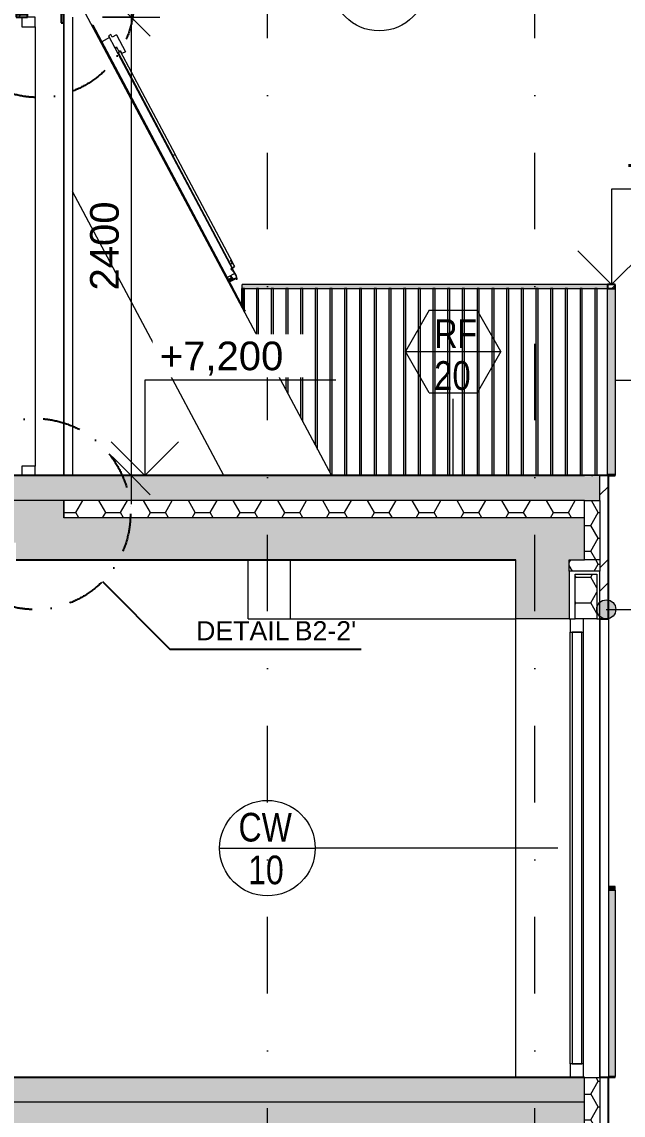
# Model space of a CAD drawing. Header units: millimetres. Extents: x -9657 to 178820, y -8645 to 72638.
# Drawn here: x 4963 to 8110, y 3852 to 9576 of the extents above; entities that cross this region are included whole.
import ezdxf

# ---------------------------------------------------------------- set-up
doc = ezdxf.new("R2010")
doc.units = ezdxf.units.MM
for name, pattern in [('HA_Dash_3mm-S1mm', [300, 200, -100]), ('HA_DashDot_10mm-S3mm', [1000, 400, -300, 0, -300]), ('HA_DashDot_4mm-S1mm', [400, 200, -100, 0, -100]), ('HA_Dot-S4mm', [400, 0, -400])]:
    doc.linetypes.add(name, pattern=pattern)
for name, color, linetype, lineweight in [('A-____-____-DIMS', 9, 'Continuous', 5), ('A-____-____-DIMS-100', 9, 'Continuous', 5), ('A-DETL-____-OTLN', 9, 'Continuous', 25), ('A-DETL-____-THIN', 9, 'Continuous', 9), ('A-DETL-GENF-OTLN', 9, 'Continuous', 9), ('A-FLOR-____-IDEN', 9, 'Continuous', 9), ('A-FLOR-____-MCUT', 9, 'Continuous', 25), ('A-FLOR-____-OTLN', 9, 'Continuous', 9), ('A-FLOR-____-OVHD', 9, 'HA_DashDot_4mm-S1mm', 25), ('A-FLOR-____-PATT', 9, 'Continuous', 25), ('A-FLOR-HRAL-IDEN', 9, 'Continuous', 9), ('A-FLOR-HRAL-MCUT', 9, 'Continuous', 25), ('A-FLOR-HRAL-OTLN', 9, 'Continuous', 9), ('A-FLOR-LEVL-OTLN', 9, 'Continuous', 9), ('A-GENM-____-IDEN', 9, 'Continuous', 9), ('A-GENM-____-MCUT', 9, 'Continuous', 25), ('A-GENM-____-OTLN', 9, 'Continuous', 9), ('A-GLAZ-____-OTLN', 9, 'Continuous', 5), ('A-GLAZ-CURT-MCUT', 9, 'Continuous', 5), ('A-GLAZ-CURT-OTLN', 9, 'Continuous', 5), ('A-GLAZ-CWMG-MCUT', 9, 'Continuous', 5), ('A-GLAZ-CWMG-OTLN', 9, 'Continuous', 5), ('A-ROOF-____-OTLN', 9, 'Continuous', 9), ('A-WALL-____-IDEN', 9, 'Continuous', 9), ('A-WALL-____-MCUT', 9, 'Continuous', 25), ('A-WALL-____-OTLN', 9, 'Continuous', 9), ('A-WALL-____-PATT', 9, 'Continuous', 25), ('G-____-____-DIMS', 9, 'Continuous', 5), ('G-____-____-TEXT', 9, 'Continuous', 5), ('S-GRID-____-OTLN', 9, 'Continuous', 5)]:
    doc.layers.add(name, color=color, linetype=linetype, lineweight=lineweight)
doc.styles.add('Arial Narrow', font='ARIALN.TTF', dxfattribs={"height": 150})
doc.styles.add('Arial_1', font='arial.ttf', dxfattribs={"height": 150})
doc.styles.add('Arial_2', font='arial.ttf', dxfattribs={"height": 100})
doc.styles.add('Arial_3', font='arial.ttf', dxfattribs={"width": 0.8, "height": 150})
doc.dimstyles.new('Inner_Dimensions_1', dxfattribs={"dimscale": 304.8, "dimtxt": 153.03891, "dimasz": 0.656168, "dimexe": 0.492126, "dimexo": 0.0625, "dimgap": 0.065617, "dimtad": 1, "dimdec": 0, "dimzin": 0, "dimdsep": 46, "dimtxsty": 'Arial_1', "dimblk1": 'OBLIQUE', "dimblk2": 'OBLIQUE', "dimsah": 1, "dimcen": 0.09, "dimdle": 0.492126, "dimazin": 0, "dimtfac": 1, "dimtdec": 4, "dimtix": 1, "dimtmove": 0, "dimatfit": 3, "dimfxl": 0.492126, "dimfxlon": 1, "dimtvp": 1, "dimtolj": 1, "dimtzin": 0, "dimlwd": 9, "dimlwe": 9, "dimarcsym": 2})
pattern_1 = [(45, (-4910.68, 1865.4), (-70.7107, 70.7107), [])]
pattern_2 = [(45, (-4910.68, 1865.4), (-176.7767, 176.7767), []), (45, (-4839.97, 1865.4), (-176.7767, 176.7767), []), (45, (-4698.55, 1865.4), (-106.066, 247.4874), [100, -50, 3.353, -46.647])]

# ---------------------------------------------------------------- blocks, each defined once
blk = doc.blocks.new('System Panel - Glazed_50mm_Offset50-1462386-ŘEZ 3-3 OBJEKT C')
at = {"layer": 'A-GLAZ-CURT-MCUT', "color": 250}
for p, q in [((7843.2, 6380), (7843.2, 4120)), ((7893.2, 6380), (7843.2, 6380)), ((7893.2, 4120), (7893.2, 6380)), ((7843.2, 4120), (7893.2, 4120))]:
    blk.add_line(p, q, dxfattribs=at)
blk = doc.blocks.new('Rectangular Mullion - 70x70_Symetric_Offset0-1462384-ŘEZ 3-3 OBJEKT C')
at = {"layer": 'A-GLAZ-CWMG-MCUT', "color": 250}
for p, q in [((7833.2, 4120), (7833.2, 4050)), ((7903.2, 4120), (7833.2, 4120)), ((7903.2, 4050), (7903.2, 4120)), ((7833.2, 4050), (7903.2, 4050))]:
    blk.add_line(p, q, dxfattribs=at)
blk = doc.blocks.new('Rectangular Mullion - 70x70_Symetric_Offset0-1395026-ŘEZ 3-3 OBJEKT C')
at = {"layer": 'A-GLAZ-CWMG-OTLN', "color": 250}
for p, q in [((7833.2, 4120), (7833.2, 6380)), ((7903.2, 4120), (7903.2, 6380))]:
    blk.add_line(p, q, dxfattribs=at)
blk = doc.blocks.new('Rectangular Mullion - 70x70_Symetric_Offset0-1462385-ŘEZ 3-3 OBJEKT C')
at = {"layer": 'A-GLAZ-CWMG-MCUT', "color": 250}
for p, q in [((7833.2, 6450), (7833.2, 6380)), ((7903.2, 6380), (7903.2, 6450)), ((7833.2, 6380), (7903.2, 6380))]:
    blk.add_line(p, q, dxfattribs=at)
blk = doc.blocks.new('Railing - 40 x12 mm-1462728-ŘEZ 3-3 OBJEKT C')
at = {"layer": 'A-FLOR-HRAL-OTLN'}
blk.add_hatch(color=256, dxfattribs=at).paths.add_polyline_path([(8068.2, 4055), (8068.2, 5030), (8033.2, 5030), (8033.2, 4055), (8060.9, 4055)])
at = {"layer": 'A-FLOR-HRAL-OTLN', "color": 50}
for p, q in [((8068.2, 5030), (8033.2, 5030)), ((8068.2, 5030), (8068.2, 4055)), ((8068.2, 4055), (8033.2, 4055))]:
    blk.add_line(p, q, dxfattribs=at)
blk = doc.blocks.new('Railing - Railing-1462485-ŘEZ 3-3 OBJEKT C')
at = {"layer": 'A-FLOR-HRAL-OTLN'}
blk.add_hatch(color=256, dxfattribs=at).paths.add_polyline_path([(8068.2, 4050), (8068.2, 4055), (8033.2, 4055), (8033.2, 4050), (8060.9, 4050)])
at = {"layer": 'A-FLOR-HRAL-OTLN', "color": 50}
for p, q in [((8068.2, 4055), (8033.2, 4055)), ((8033.2, 4050), (8068.2, 4050)), ((8068.2, 4050), (8068.2, 4055))]:
    blk.add_line(p, q, dxfattribs=at)
blk.add_blockref('Railing - 40 x12 mm-1462728-ŘEZ 3-3 OBJEKT C', (0, 0))
blk = doc.blocks.new('Top Rail Type - Top Rail_Internal_-1462503-ŘEZ 3-3 OBJEKT C')
at = {"layer": 'A-FLOR-HRAL-OTLN'}
blk.add_hatch(color=256, dxfattribs=at).paths.add_polyline_path([(8060.9, 5030), (8068.2, 5030), (8068.2, 5050), (8033.2, 5050), (8033.2, 5030)])
at = {"layer": 'A-FLOR-HRAL-OTLN', "color": 50}
for p, q in [((8068.2, 5050), (8033.2, 5050)), ((8068.2, 5030), (8068.2, 5050)), ((8033.2, 5030), (8068.2, 5030))]:
    blk.add_line(p, q, dxfattribs=at)
blk = doc.blocks.new('Railing - 40 x12 mm-V4-ŘEZ 3-3 OBJEKT C')
at = {"layer": 'A-FLOR-HRAL-OTLN'}
blk.add_hatch(color=256, dxfattribs=at).paths.add_polyline_path([(6127.6, 8056.4), (6127.6, 8180), (6115.6, 8180), (6115.6, 8079), (6117.6, 8075.2)])
at = {"layer": 'A-FLOR-HRAL-OTLN', "color": 50}
for p, q in [((6127.6, 8180), (6115.6, 8180)), ((6115.6, 8180), (6115.6, 8079)), ((6127.6, 8056.4), (6127.6, 8180))]:
    blk.add_line(p, q, dxfattribs=at)
blk = doc.blocks.new('Railing - 40 x12 mm-V5-ŘEZ 3-3 OBJEKT C')
at = {"layer": 'A-FLOR-HRAL-OTLN'}
blk.add_hatch(color=256, dxfattribs=at).paths.add_polyline_path([(8068.2, 7205), (8068.2, 8180), (8028.2, 8180), (8028.2, 7205), (8060.9, 7205)])
at = {"layer": 'A-FLOR-HRAL-OTLN', "color": 50}
for p, q in [((8028.2, 7205), (8028.2, 8180)), ((8068.2, 8180), (8068.2, 7205))]:
    blk.add_line(p, q, dxfattribs=at)
blk = doc.blocks.new('Railing - 40 x12 mm-V6-ŘEZ 3-3 OBJEKT C')
at = {"layer": 'A-FLOR-HRAL-OTLN'}
blk.add_hatch(color=256, dxfattribs=at).paths.add_polyline_path([(7961.4, 7205), (7973.4, 7205), (7973.4, 8180), (7961.4, 8180), (7961.4, 7293.8)])
at = {"layer": 'A-FLOR-HRAL-OTLN', "color": 50}
for p, q in [((7973.4, 8180), (7961.4, 8180)), ((7961.4, 8180), (7961.4, 7205)), ((7973.4, 7205), (7973.4, 8180)), ((7961.4, 7205), (7973.4, 7205))]:
    blk.add_line(p, q, dxfattribs=at)
blk = doc.blocks.new('Railing - 40 x12 mm-V7-ŘEZ 3-3 OBJEKT C')
at = {"layer": 'A-FLOR-HRAL-OTLN'}
blk.add_hatch(color=256, dxfattribs=at).paths.add_polyline_path([(6587.4, 7205), (6587.4, 8180), (6575.4, 8180), (6575.4, 7214.2), (6580.3, 7205)])
at = {"layer": 'A-FLOR-HRAL-OTLN', "color": 50}
for p, q in [((6587.4, 8180), (6575.4, 8180)), ((6575.4, 8180), (6575.4, 7214.2)), ((6587.4, 7205), (6587.4, 8180)), ((6580.3, 7205), (6587.4, 7205))]:
    blk.add_line(p, q, dxfattribs=at)
blk = doc.blocks.new('Railing - 40 x12 mm-V8-ŘEZ 3-3 OBJEKT C')
at = {"layer": 'A-FLOR-HRAL-OTLN'}
blk.add_hatch(color=256, dxfattribs=at).paths.add_polyline_path([(6510.4, 7336.5), (6510.4, 8180), (6498.4, 8180), (6498.4, 7359)])
at = {"layer": 'A-FLOR-HRAL-OTLN', "color": 50}
for p, q in [((6510.4, 8180), (6498.4, 8180)), ((6498.4, 8180), (6498.4, 7359)), ((6510.4, 7336.5), (6510.4, 8180))]:
    blk.add_line(p, q, dxfattribs=at)
blk = doc.blocks.new('Railing - 40 x12 mm-V9-ŘEZ 3-3 OBJEKT C')
at = {"layer": 'A-FLOR-HRAL-OTLN'}
blk.add_hatch(color=256, dxfattribs=at).paths.add_polyline_path([(6433.4, 7481.3), (6433.4, 8180), (6421.4, 8180), (6421.6, 7503.5)])
at = {"layer": 'A-FLOR-HRAL-OTLN', "color": 50}
for p, q in [((6433.4, 8180), (6421.4, 8180)), ((6421.4, 8180), (6421.4, 7503.9)), ((6433.4, 7481.3), (6433.4, 8180))]:
    blk.add_line(p, q, dxfattribs=at)
blk = doc.blocks.new('Railing - 40 x12 mm-V10-ŘEZ 3-3 OBJEKT C')
at = {"layer": 'A-FLOR-HRAL-OTLN'}
blk.add_hatch(color=256, dxfattribs=at).paths.add_polyline_path([(6356.4, 7626.1), (6356.4, 8180), (6344.4, 8180), (6344.4, 7648.7)])
at = {"layer": 'A-FLOR-HRAL-OTLN', "color": 50}
for p, q in [((6356.4, 8180), (6344.4, 8180)), ((6344.4, 8180), (6344.4, 7648.7)), ((6356.4, 7626.1), (6356.4, 8180))]:
    blk.add_line(p, q, dxfattribs=at)
blk = doc.blocks.new('Railing - 40 x12 mm-V11-ŘEZ 3-3 OBJEKT C')
at = {"layer": 'A-FLOR-HRAL-OTLN'}
blk.add_hatch(color=256, dxfattribs=at).paths.add_polyline_path([(6279.4, 7770.9), (6279.4, 8180), (6267.4, 8180), (6267.4, 7793.5)])
at = {"layer": 'A-FLOR-HRAL-OTLN', "color": 50}
for p, q in [((6279.4, 8180), (6267.4, 8180)), ((6267.4, 8180), (6267.4, 7793.5)), ((6279.4, 7770.9), (6279.4, 8180))]:
    blk.add_line(p, q, dxfattribs=at)
blk = doc.blocks.new('Railing - 40 x12 mm-V12-ŘEZ 3-3 OBJEKT C')
at = {"layer": 'A-FLOR-HRAL-OTLN'}
blk.add_hatch(color=256, dxfattribs=at).paths.add_polyline_path([(6202.4, 7915.7), (6202.4, 8180), (6190.4, 8180), (6190.4, 7938.3)])
at = {"layer": 'A-FLOR-HRAL-OTLN', "color": 50}
for p, q in [((6202.4, 8180), (6190.4, 8180)), ((6190.4, 8180), (6190.4, 7938.3)), ((6202.4, 7915.7), (6202.4, 8180))]:
    blk.add_line(p, q, dxfattribs=at)
blk = doc.blocks.new('Railing - 40 x12 mm-V13-ŘEZ 3-3 OBJEKT C')
at = {"layer": 'A-FLOR-HRAL-OTLN'}
blk.add_hatch(color=256, dxfattribs=at).paths.add_polyline_path([(6125.4, 8060.6), (6125.4, 8180), (6113.4, 8180), (6113.4, 8083.1), (6117.6, 8075.2)])
at = {"layer": 'A-FLOR-HRAL-OTLN', "color": 50}
for p, q in [((6125.4, 8180), (6113.4, 8180)), ((6113.4, 8180), (6113.4, 8083.1)), ((6125.4, 8060.6), (6125.4, 8180))]:
    blk.add_line(p, q, dxfattribs=at)
blk = doc.blocks.new('Railing - Railing-1462773-ŘEZ 3-3 OBJEKT C')
at = {"layer": 'A-FLOR-HRAL-OTLN'}
for points in [[(8028.2, 8180), (8028.2, 8200), (6115.6, 8200), (6115.6, 8180), (7973.8, 8180)], [(7988.2, 7200), (8028.2, 7200), (8028.2, 7205), (6580.3, 7205), (6583, 7200), (7973.8, 7200)]]:
    blk.add_hatch(color=256, dxfattribs=at).paths.add_polyline_path(points)
at = {"layer": 'A-FLOR-HRAL-OTLN', "lineweight": 5}
h = blk.add_hatch(dxfattribs=at)
h.set_pattern_fill('FP_7', color=256, style=0, pattern_type=2)
h.set_pattern_definition(pattern_1)
h.paths.add_polyline_path([(8068.2, 8180), (8068.2, 8200), (8028.2, 8200), (8028.2, 8180), (8060.9, 8180)])
h = blk.add_hatch(dxfattribs=at)
h.set_pattern_fill('FP_7', color=256, style=0, pattern_type=2)
h.set_pattern_definition(pattern_1)
h.paths.add_polyline_path([(8028.2, 7200), (8068.2, 7200), (8068.2, 7205), (8028.2, 7205)])
at = {"layer": 'A-FLOR-HRAL-MCUT', "color": 10}
for p, q in [((8028.2, 8200), (8028.2, 8180)), ((8068.2, 8200), (8028.2, 8200)), ((8068.2, 8180), (8068.2, 8200)), ((8028.2, 8180), (8068.2, 8180)), ((8068.2, 7205), (8028.2, 7205)), ((8028.2, 7205), (8028.2, 7200)), ((8028.2, 7200), (8068.2, 7200)), ((8068.2, 7200), (8068.2, 7205))]:
    blk.add_line(p, q, dxfattribs=at)
at = {"layer": 'A-FLOR-HRAL-OTLN', "color": 50}
for p, q in [((8028.2, 8200), (6115.6, 8200)), ((6115.6, 8180), (6115.6, 8200)), ((6115.6, 8180), (8028.2, 8180)), ((6580.3, 7205), (8028.2, 7205))]:
    blk.add_line(p, q, dxfattribs=at)
for name, p in [('Railing - 40 x12 mm-V13-ŘEZ 3-3 OBJEKT C', (0, 0)), ('Railing - 40 x12 mm-V4-ŘEZ 3-3 OBJEKT C', (0, 0)), ('Railing - 40 x12 mm-V12-ŘEZ 3-3 OBJEKT C', (0, 0)), ('Railing - 40 x12 mm-V11-ŘEZ 3-3 OBJEKT C', (0, 0)), ('Railing - 40 x12 mm-V10-ŘEZ 3-3 OBJEKT C', (0, 0)), ('Railing - 40 x12 mm-V9-ŘEZ 3-3 OBJEKT C', (0, 0)), ('Railing - 40 x12 mm-V8-ŘEZ 3-3 OBJEKT C', (0, 0)), ('Railing - 40 x12 mm-V7-ŘEZ 3-3 OBJEKT C', (0, 0)), ('Railing - 40 x12 mm-V6-ŘEZ 3-3 OBJEKT C', (-1309, 0)), ('Railing - 40 x12 mm-V6-ŘEZ 3-3 OBJEKT C', (-1232, 0)), ('Railing - 40 x12 mm-V6-ŘEZ 3-3 OBJEKT C', (-1155, 0)), ('Railing - 40 x12 mm-V6-ŘEZ 3-3 OBJEKT C', (-1078, 0)), ('Railing - 40 x12 mm-V6-ŘEZ 3-3 OBJEKT C', (-1001, 0)), ('Railing - 40 x12 mm-V6-ŘEZ 3-3 OBJEKT C', (-924, 0)), ('Railing - 40 x12 mm-V6-ŘEZ 3-3 OBJEKT C', (-847, 0)), ('Railing - 40 x12 mm-V6-ŘEZ 3-3 OBJEKT C', (-770, 0)), ('Railing - 40 x12 mm-V6-ŘEZ 3-3 OBJEKT C', (-693, 0)), ('Railing - 40 x12 mm-V6-ŘEZ 3-3 OBJEKT C', (-616, 0)), ('Railing - 40 x12 mm-V6-ŘEZ 3-3 OBJEKT C', (-539, 0)), ('Railing - 40 x12 mm-V6-ŘEZ 3-3 OBJEKT C', (-462, 0)), ('Railing - 40 x12 mm-V6-ŘEZ 3-3 OBJEKT C', (-385, 0)), ('Railing - 40 x12 mm-V6-ŘEZ 3-3 OBJEKT C', (-308, 0)), ('Railing - 40 x12 mm-V6-ŘEZ 3-3 OBJEKT C', (-231, 0)), ('Railing - 40 x12 mm-V6-ŘEZ 3-3 OBJEKT C', (-154, 0)), ('Railing - 40 x12 mm-V6-ŘEZ 3-3 OBJEKT C', (-77, 0)), ('Railing - 40 x12 mm-V6-ŘEZ 3-3 OBJEKT C', (0, 0)), ('Railing - 40 x12 mm-V5-ŘEZ 3-3 OBJEKT C', (0, 0))]:
    blk.add_blockref(name, p)
blk = doc.blocks.new('Top Rail Type - Top Rail_Internal_-1462797-ŘEZ 3-3 OBJEKT C')
at = {"layer": 'A-FLOR-HRAL-OTLN'}
blk.add_hatch(color=256, dxfattribs=at).paths.add_polyline_path([(8028.2, 8180), (8028.2, 8200), (6115.6, 8200), (6115.6, 8180), (7973.8, 8180)])
at = {"layer": 'A-FLOR-HRAL-OTLN', "color": 50}
for p, q in [((8028.2, 8200), (6115.6, 8200)), ((6115.6, 8180), (6115.6, 8200)), ((8028.2, 8200), (8028.2, 8180)), ((8068.2, 8200), (8028.2, 8200)), ((8068.2, 8180), (8068.2, 8200)), ((6115.6, 8180), (8028.2, 8180)), ((8028.2, 8180), (8068.2, 8180))]:
    blk.add_line(p, q, dxfattribs=at)
blk = doc.blocks.new('Obdélníková příčel - 50x70mm EXT-1693825-ŘEZ 3-3 OBJEKT C')
at = {"layer": 'A-GLAZ-CWMG-MCUT', "color": 250}
for p, q in [((5033.2, 9600), (4963.2, 9600)), ((4963.2, 9600), (4963.2, 9550)), ((5033.2, 9550), (5033.2, 9600)), ((4963.2, 9550), (5033.2, 9550))]:
    blk.add_line(p, q, dxfattribs=at)
blk = doc.blocks.new('Obdélníková příčel - 50x70mm EXT-1501128-ŘEZ 3-3 OBJEKT C')
at = {"layer": 'A-GLAZ-CWMG-OTLN', "color": 250}
blk.add_line((5033.2, 9550), (5033.2, 7250), dxfattribs=at)
blk = doc.blocks.new('Obdélníková příčel - 50x70mm EXT-1693828-ŘEZ 3-3 OBJEKT C')
at = {"layer": 'A-GLAZ-CWMG-MCUT', "color": 250}
for p, q in [((5033.2, 7250), (4963.2, 7250)), ((4963.2, 7250), (4963.2, 7200)), ((5033.2, 7200), (5033.2, 7250)), ((4963.2, 7200), (5033.2, 7200))]:
    blk.add_line(p, q, dxfattribs=at)
blk = doc.blocks.new('Roof-Windows_VELUX_GLL_1061 - PK08-1786320-ŘEZ 3-3 OBJEKT C')
at = {"layer": 'A-GLAZ-____-OTLN', "color": 250}
for p, q in [((5329.5, 9557.4), (5333.9, 9559.7)), ((5333.9, 9559.7), (6037.2, 8237.1)), ((5429.2, 9508.8), (5417.2, 9502.4)), ((5417.2, 9502.4), (5450.5, 9439.8)), ((5435.8, 9496.4), (5429.2, 9508.8)), ((5458.2, 9508.3), (5435.8, 9496.4)), ((5458.2, 9508.3), (5505.5, 9419.4)), ((5422, 9493.3), (5380.9, 9471.5)), ((5450.5, 9439.8), (5458.5, 9444.1)), ((5458.5, 9444.1), (5470.9, 9420.9)), ((5451.2, 9435.5), (5452.1, 9435.9)), ((5451.2, 9435.5), (6077.1, 8258.3)), ((5452.1, 9435.9), (5460.5, 9440.4)), ((5463.9, 9413.8), (5466.5, 9415.1)), ((5463.9, 9413.8), (5750.7, 8874.3)), ((5466.5, 9415.1), (5478.4, 9421.5)), ((5466.5, 9415.1), (5753.3, 8875.7)), ((5470.9, 9420.9), (5478.5, 9425)), ((5478.4, 9421.5), (5765.2, 8882)), ((5478.5, 9425), (5486.8, 9409.4)), ((5505.5, 9419.4), (5486.8, 9409.4)), ((5750.7, 8874.3), (5753.3, 8875.7)), ((5753.3, 8875.7), (5750.7, 8874.3)), ((6052.8, 8306.2), (5750.7, 8874.3)), ((5753.3, 8875.7), (5765.2, 8882)), ((5765.2, 8882), (5753.3, 8875.7)), ((6055.4, 8307.6), (5753.3, 8875.7)), ((6067.3, 8313.9), (5765.2, 8882)), ((6052, 8305.5), (6062.4, 8311)), ((6055.4, 8305.8), (6052.6, 8304.3)), ((6055.4, 8307.6), (6052.8, 8306.2)), ((6063.2, 8317), (6053.5, 8327.6)), ((6053.5, 8327.6), (6055.4, 8324.1)), ((6055.4, 8324.1), (6062.5, 8316.4)), ((6067.3, 8313.9), (6055.4, 8307.6)), ((6063.7, 8290.1), (6055.4, 8305.8)), ((6067.3, 8309.6), (6075.2, 8294.7)), ((6076.5, 8294.5), (6068.2, 8310.1)), ((6077.1, 8258.3), (6037.2, 8237.1)), ((6064.6, 8234), (6054.6, 8246.3)), ((6054.8, 8246.4), (6070.4, 8227.3)), ((6075.2, 8294.7), (6057.4, 8280.8)), ((6060.4, 8281.9), (6076.5, 8294.5)), ((6061.2, 8288.2), (6063.7, 8290.1)), ((6032.8, 8234.7), (6037.2, 8237.1)), ((6037.2, 8237.1), (6032.8, 8234.7)), ((6037.2, 8237.1), (6113.4, 8093.8)), ((6042.4, 8227.4), (6059.8, 8236.7)), ((6062.5, 8230.2), (6045.6, 8221.2)), ((6046.6, 8219.4), (6063.5, 8228.4)), ((6088.1, 8236.6), (6048.6, 8215.6)), ((6049.5, 8213.9), (6084, 8232.2)), ((6059.8, 8236.7), (6063, 8232.7)), ((6084, 8232.2), (6085.6, 8229.2)), ((6127.6, 8067.1), (6131.1, 8060.5)), ((6127.6, 8058.6), (6131.1, 8060.5))]:
    blk.add_line(p, q, dxfattribs=at)
for centre, radius, start, end in [((6036.2, 8292.4), 35.5, 29.0069, 42.4346), ((6036.2, 8292.4), 36.5, 28.993, 42.4346), ((5994.3, 8204.2), 99.3, 41.1661, 50.5076), ((5993.1, 8207), 100.7, 13.9344, 48.0659), ((5994.5, 8204.4), 99, 30.0837, 41.1475), ((5994.5, 8204.4), 99, 18.9885, 30.0837), ((6061.7, 8231.7), 1.7, 298, 39.1038), ((6061.7, 8231.7), 3.7, 298, 39.1038), ((6088.1, 8230.6), 2.83, 208, 13.9344)]:
    blk.add_arc(centre, radius, start, end, dxfattribs=at)
blk = doc.blocks.new('TB_Porotherm KPVarioUNI_3000mm - TB_Porotherm KPVarioUNI_3000mm-1913634-ŘEZ 3-3 OBJEKT C')
at = {"layer": 'A-GENM-____-MCUT', "lineweight": 5}
h = blk.add_hatch(dxfattribs=at)
h.set_pattern_fill('FP_8', color=256, style=0, pattern_type=2)
h.set_pattern_definition(pattern_2)
h.paths.add_polyline_path([(4868.2, 9600), (4868.2, 9838), (4743.2, 9838), (4743.2, 9600), (4750.5, 9600)])
h = blk.add_hatch(dxfattribs=at)
h.set_pattern_fill('FP_8', color=256, style=0, pattern_type=2)
h.set_pattern_definition(pattern_2)
h.paths.add_polyline_path([(4993.2, 9600), (4993.2, 9615), (4933.2, 9615), (4933.2, 9600)])
at = {"layer": 'A-GENM-____-OTLN', "linetype": 'HA_Dash_3mm-S1mm'}
blk.add_hatch(color=256, dxfattribs=at).paths.add_polyline_path([(4993.2, 9615), (4993.2, 9825), (4933.2, 9825), (4933.2, 9615)])
at = {"layer": 'A-GENM-____-OTLN', "lineweight": 5}
h = blk.add_hatch(dxfattribs=at)
h.set_pattern_fill('FP_8', color=256, style=0, pattern_type=2)
h.set_pattern_definition(pattern_2)
h.paths.add_polyline_path([(5168.2, 9570), (5183.2, 9570), (5183.2, 9840), (4953.2, 9840), (4953.2, 9825), (5168.2, 9825), (5168.2, 9637.9)])
at = {"layer": 'A-GENM-____-MCUT', "color": 10}
for p, q in [((4868.2, 9838), (4743.2, 9838)), ((4743.2, 9838), (4743.2, 9600)), ((4868.2, 9600), (4868.2, 9838)), ((4993.2, 9825), (4933.2, 9825)), ((4933.2, 9825), (4933.2, 9615)), ((5183.2, 9840), (4953.2, 9840)), ((4953.2, 9840), (4953.2, 9825)), ((4953.2, 9825), (5168.2, 9825)), ((4993.2, 9615), (4993.2, 9825)), ((5168.2, 9825), (5168.2, 9570)), ((5183.2, 9570), (5183.2, 9840)), ((4743.2, 9600), (4868.2, 9600)), ((4933.2, 9615), (4993.2, 9615)), ((4993.2, 9615), (4933.2, 9615)), ((4933.2, 9615), (4933.2, 9600)), ((4933.2, 9600), (4993.2, 9600)), ((4993.2, 9600), (4993.2, 9615)), ((5168.2, 9570), (5183.2, 9570))]:
    blk.add_line(p, q, dxfattribs=at)
blk = doc.blocks.new('185-01_OBJEKT C_Central_rvt-1-ŘEZ 3-3 OBJEKT C')
at = {"layer": 'A-FLOR-____-PATT', "lineweight": 5}
h = blk.add_hatch(color=7, dxfattribs=at)
h.paths.add_polyline_path([(438.2, 7070), (1623.2, 7070), (1623.2, 7200), (438.2, 7200), (438.2, 7137.5)])
h.paths.add_polyline_path([(-5006.4, 7070), (-726.8, 7070), (-726.8, 7200), (-5661.8, 7200), (-5661.8, 7070)])
h.paths.add_polyline_path([(4053.6, 7070), (5183.2, 7070), (5183.2, 7200), (1738.2, 7200), (1738.2, 7070), (2659.7, 7070)])
h.paths.add_polyline_path([(-476.8, 7070), (223.2, 7070), (223.2, 7200), (-476.8, 7200), (-476.8, 7137.5)])
blk.add_hatch(color=7, dxfattribs=at).paths.add_polyline_path([(5183.2, 7070), (7908.2, 7070), (7908.2, 7200), (5183.2, 7200)])
at = {"layer": 'A-FLOR-____-PATT', "lineweight": 9}
for points in [[(-5661.8, 6850), (5183.2, 6850), (5183.2, 7070), (-5661.8, 7070)], [(4933.2, 6760), (7908.2, 6760), (7908.2, 6980), (5183.2, 6980), (5183.2, 6850), (4933.2, 6850)], [(220.5, 3700), (7908.2, 3700), (7908.2, 3920), (-5661.8, 3920), (-5661.8, 3700), (-128, 3700)]]:
    blk.add_hatch(color=254, dxfattribs=at).paths.add_polyline_path(points)
at = {"layer": 'A-FLOR-____-PATT', "lineweight": 5}
h = blk.add_hatch(dxfattribs=at)
h.set_pattern_fill('FP_5', color=250, style=0, pattern_type=2)
h.set_pattern_definition([(0, (-4910.684, 1865.4), (117.188, 67.658), [78.125, -156.25]), (120, (-4910.684, 1865.4), (-117.18755, 67.6588), [78.125, -156.25]), (60, (-4910.684, 1865.4), (0.00045, 135.3168), [0, -156.25, 78.125, 0])])
h.paths.add_polyline_path([(6492.8, 6980), (7908.2, 6980), (7908.2, 7070), (5183.2, 7070), (5183.2, 6980), (6144.3, 6980)])
h = blk.add_hatch(color=7, dxfattribs=at)
h.paths.add_polyline_path([(-5661.8, 3920), (-726.8, 3920), (-726.8, 4050), (-5661.8, 4050)])
h.paths.add_polyline_path([(7908.2, 3920), (7908.2, 4050), (-476.8, 4050), (-476.4, 3920), (7886.6, 3920)])
at = {"layer": 'A-WALL-____-PATT', "lineweight": 5}
h = blk.add_hatch(dxfattribs=at)
h.set_pattern_fill('FP_6', color=250, style=0, pattern_type=2)
h.set_pattern_definition([(45, (-4910.7, 1865.4), (-251.447, 251.447), []), (45, (-4910.7, 2246.4), (-251.447, 251.447), [])])
h.paths.add_polyline_path([(8033.2, 3300), (8033.2, 4050), (7988.2, 4050), (7988.2, 3300)])
h.paths.add_polyline_path([(8033.2, 6450), (8033.2, 7200), (7988.2, 7200), (7988.2, 6450)])
at = {"layer": 'A-FLOR-____-MCUT', "color": 10}
for p, q in [((5183.2, 7200), (1738.2, 7200)), ((7908.2, 7200), (5183.2, 7200)), ((4933.2, 6760), (7548.2, 6760)), ((7908.2, 4050), (-476.8, 4050))]:
    blk.add_line(p, q, dxfattribs=at)
at = {"layer": 'A-FLOR-____-MCUT', "color": 50, "lineweight": 9}
for p, q in [((5183.2, 7070), (1738.2, 7070)), ((7908.2, 7070), (5183.2, 7070)), ((5183.2, 7070), (5183.2, 6980)), ((5183.2, 6980), (5183.2, 7070)), ((7908.2, 6980), (5183.2, 6980)), ((7908.2, 3920), (-476.8, 3920))]:
    blk.add_line(p, q, dxfattribs=at)
at = {"layer": 'A-FLOR-____-OTLN', "color": 50}
for q in [(6148.2, 6760), (7548.2, 6450)]:
    blk.add_line((6148.2, 6450), q, dxfattribs=at)
at = {"layer": 'A-ROOF-____-OTLN', "color": 50}
for p, q in [((5239.8, 9726.1), (6583, 7200)), ((6019.5, 7200), (5228.2, 8688.2))]:
    blk.add_line(p, q, dxfattribs=at)
at = {"layer": 'A-WALL-____-MCUT', "color": 10}
for p, q in [((8033.2, 7200), (7988.2, 7200)), ((8033.2, 6450), (8033.2, 7200)), ((7988.2, 6450), (8033.2, 6450)), ((8033.2, 4050), (7988.2, 4050)), ((8033.2, 3300), (8033.2, 4050))]:
    blk.add_line(p, q, dxfattribs=at)
at = {"layer": 'A-WALL-____-OTLN', "color": 50}
for p, q in [((5183.2, 9570), (5183.2, 7200)), ((5183.2, 7200), (5183.2, 9570)), ((5228.2, 9600), (5228.2, 7200)), ((6019.5, 7200), (5228.2, 8688.2)), ((6368.2, 6760), (6368.2, 6450)), ((7548.2, 4050), (7548.2, 6450)), ((7988.2, 4050), (7988.2, 6450)), ((7988.2, 6450), (7988.2, 4050)), ((8033.2, 6450), (8033.2, 4050))]:
    blk.add_line(p, q, dxfattribs=at)
at = {"layer": 'A-FLOR-HRAL-OTLN', "color": 50, "lineweight": 9}
for name in ['Railing - Railing-1462773-ŘEZ 3-3 OBJEKT C', 'Top Rail Type - Top Rail_Internal_-1462797-ŘEZ 3-3 OBJEKT C', 'Top Rail Type - Top Rail_Internal_-1462503-ŘEZ 3-3 OBJEKT C', 'Railing - Railing-1462485-ŘEZ 3-3 OBJEKT C']:
    blk.add_blockref(name, (0, 0), dxfattribs=at)
at = {"layer": 'A-GENM-____-OTLN', "color": 50, "lineweight": 9}
blk.add_blockref('TB_Porotherm KPVarioUNI_3000mm - TB_Porotherm KPVarioUNI_3000mm-1913634-ŘEZ 3-3 OBJEKT C', (0, 0), dxfattribs=at)
at = {"layer": 'A-GLAZ-____-OTLN', "color": 50, "lineweight": 9}
blk.add_blockref('Roof-Windows_VELUX_GLL_1061 - PK08-1786320-ŘEZ 3-3 OBJEKT C', (0, 0), dxfattribs=at)
at = {"layer": 'A-GLAZ-CURT-OTLN', "color": 50, "lineweight": 9}
blk.add_blockref('System Panel - Glazed_50mm_Offset50-1462386-ŘEZ 3-3 OBJEKT C', (0, 0), dxfattribs=at)
at = {"layer": 'A-GLAZ-CWMG-OTLN', "color": 50, "lineweight": 9}
for name in ['Obdélníková příčel - 50x70mm EXT-1693825-ŘEZ 3-3 OBJEKT C', 'Obdélníková příčel - 50x70mm EXT-1501128-ŘEZ 3-3 OBJEKT C', 'Obdélníková příčel - 50x70mm EXT-1693828-ŘEZ 3-3 OBJEKT C', 'Rectangular Mullion - 70x70_Symetric_Offset0-1462385-ŘEZ 3-3 OBJEKT C', 'Rectangular Mullion - 70x70_Symetric_Offset0-1395026-ŘEZ 3-3 OBJEKT C', 'Rectangular Mullion - 70x70_Symetric_Offset0-1462384-ŘEZ 3-3 OBJEKT C']:
    blk.add_blockref(name, (0, 0), dxfattribs=at)
blk = doc.blocks.new('Spot Elevations - Default-792506-ŘEZ 3-3 OBJEKT C')
at = {"layer": 'G-____-____-DIMS', "lineweight": 9}
for p, q in [((-6949.9, 12840), (-5949.9, 12840)), ((-5949.9, 12840), (-5949.9, 12340)), ((-5949.9, 12340), (-6126.6, 12516.8)), ((-5773.1, 12516.8), (-5949.9, 12340))]:
    blk.add_line(p, q, dxfattribs=at)
blk = doc.blocks.new('DIMBLOCK23-ŘEZ 3-3 OBJEKT C')
at = {"layer": 'A-____-____-DIMS-100', "lineweight": 9}
for p, q in [((5535, 9750), (5535, 7050)), ((5535, 9600), (5435, 9700)), ((5385, 9600), (5685, 9600)), ((5535, 9600), (5385, 9600)), ((5535, 9600), (5635, 9500)), ((5535, 7200), (5435, 7300)), ((5685, 7200), (5385, 7200)), ((5535, 7200), (5635, 7100)), ((5535, 7200), (5685, 7200))]:
    blk.add_line(p, q, dxfattribs=at)
at = {"layer": 'A-____-____-DIMS-100', "color": 0, "lineweight": 9, "insert": (5320.2, 8169.3), "char_height": 150, "width": 553.765, "attachment_point": 1, "rotation": 90, "line_spacing_factor": 0.941778, "style": 'Arial_1'}
blk.add_mtext('2400', dxfattribs=at)
blk = doc.blocks.new('_Oblique')
at = {"color": 0, "linetype": 'ByBlock', "lineweight": -2}
blk.add_line((-0.5, -0.5), (0.5, 0.5), dxfattribs=at)
blk = doc.blocks.new('N_Floor Tag - Standard-1821837-ŘEZ 3-3 OBJEKT C')
at = {"layer": 'A-FLOR-____-IDEN'}
for p, q in [((7095.7, 8066.5), (6970.7, 7850)), ((7095.7, 8066.5), (7345.7, 8066.5)), ((7470.7, 7850), (7345.7, 8066.5)), ((7095.7, 7633.5), (6970.7, 7850)), ((6970.7, 7850), (7470.7, 7850)), ((7470.7, 7850), (7345.7, 7633.5)), ((7095.7, 7633.5), (7345.7, 7633.5))]:
    blk.add_line(p, q, dxfattribs=at)
at = {"layer": 'A-FLOR-____-IDEN', "lineweight": 5, "insert": (7122.2, 8019), "char_height": 150, "width": 275.78, "attachment_point": 1, "style": 'Arial_3'}
blk.add_mtext('RF', dxfattribs=at)
blk = doc.blocks.new('HA_TAG_GM_Products - Generic-588599-ŘEZ 3-3 OBJEKT C')
at = {"layer": 'A-GENM-____-IDEN'}
blk.add_line((6583.3, 9778.6), (7083.3, 9778.6), dxfattribs=at)
blk.add_circle((6833.3, 9778.6), 250, dxfattribs=at)
blk = doc.blocks.new('HA_TAG_cWA - Default-922888-ŘEZ 3-3 OBJEKT C')
at = {"layer": 'A-WALL-____-IDEN'}
blk.add_line((5998.2, 5250), (6498.2, 5250), dxfattribs=at)
blk.add_circle((6248.2, 5250), 250, dxfattribs=at)

msp = doc.modelspace()

# ---------------------------------------------------------------- hatches: boundary and pattern name
at = {"layer": 'A-DETL-GENF-OTLN'}
for points in [[(7908.2, 7070), (7988.2, 7070), (7988.2, 7200), (7908.2, 7200), (7908.2, 7137.5)], [(7828.2, 6450), (7828.2, 6760), (7548.2, 6760), (7548.2, 6450)]]:
    msp.add_hatch(color=254, dxfattribs=at).paths.add_polyline_path(points)
at = {"layer": 'A-DETL-GENF-OTLN', "lineweight": 5}
h = msp.add_hatch(dxfattribs=at)
h.set_pattern_fill('FP_20', color=250, style=0, pattern_type=2)
h.set_pattern_definition([(0, (-4910.684, 1865.4), (117.188, 67.658), [78.125, -156.25]), (120, (-4910.684, 1865.4), (-117.18705, 67.65792), [78.125, -156.25]), (60, (-4910.684, 1865.4), (-5e-05, 135.31592), [0, -156.25, 78.125, 0])])
h.paths.add_polyline_path([(7988.2, 6760), (7988.2, 7070), (7908.2, 7070), (7908.2, 6760)])
h = msp.add_hatch(dxfattribs=at)
h.set_pattern_fill('FP_19', color=250, style=0, pattern_type=2)
h.set_pattern_definition([(0, (-4910.684, 1865.4), (117.187, 67.658), [78.125, -156.25]), (120, (-4910.684, 1865.4), (-117.18755, 67.6588), [78.125, -156.25]), (60, (-4910.684, 1865.4), (-5e-05, 135.31592), [0, -156.25, 78.125, 0])])
h.paths.add_polyline_path([(7908.2, 6450), (7973.2, 6450), (7973.2, 6685), (7858.2, 6685), (7858.2, 6450)])
h.paths.add_polyline_path([(7908.2, 6700), (7988.2, 6700), (7988.2, 6760), (7828.2, 6760), (7828.2, 6700), (7858.2, 6700)])
h = msp.add_hatch(dxfattribs=at)
h.set_pattern_fill('FP_18', color=250, style=0, pattern_type=2)
h.set_pattern_definition([(0, (-4910.684, 1865.4), (117.187, 67.658), [78.125, -156.25]), (120, (-4910.684, 1865.4), (-117.18705, 67.65792), [78.125, -156.25]), (60, (-4910.684, 1865.4), (0.00045, 135.3168), [0, -156.25, 78.125, 0])])
h.paths.add_polyline_path([(7988.2, 3700), (7988.2, 4050), (7908.2, 4050), (7908.2, 3700)])
at = {"layer": 'A-GENM-____-IDEN'}
h = msp.add_hatch(color=256, dxfattribs=at)
edge = h.paths.add_edge_path()
edge.add_arc((8021.9, 6500), 50, 0, 360)

# ---------------------------------------------------------------- linework, layer by layer
at = {"layer": 'A-DETL-____-OTLN'}
for p, q in [((5384.6, 6645.7), (5738.2, 6292.2)), ((5738.2, 6292.2), (6738.2, 6292.2))]:
    msp.add_line(p, q, dxfattribs=at)
at = {"layer": 'A-DETL-____-THIN'}
for p, q in [((7988.2, 7200), (7908.2, 7200)), ((7988.2, 7070), (7988.2, 7200)), ((7908.2, 6760), (7908.2, 7070)), ((7908.2, 7070), (7988.2, 7070)), ((7988.2, 7070), (7988.2, 6760)), ((7548.2, 6450), (7548.2, 6760)), ((7828.2, 6700), (7828.2, 6760)), ((7828.2, 6760), (7908.2, 6760)), ((7988.2, 6760), (7908.2, 6760)), ((7988.2, 6760), (7988.2, 6700)), ((7828.2, 6700), (7828.2, 6450)), ((7988.2, 6700), (7828.2, 6700)), ((7988.2, 6450), (7988.2, 6700)), ((7858.2, 6450), (7858.2, 6685)), ((7858.2, 6685), (7973.2, 6685)), ((7973.2, 6685), (7973.2, 6450)), ((7828.2, 6450), (7548.2, 6450)), ((7828.2, 6450), (7858.2, 6450)), ((7973.2, 6450), (7858.2, 6450)), ((7973.2, 6450), (7988.2, 6450)), ((7908.2, 3700), (7908.2, 4050)), ((7908.2, 4050), (7988.2, 4050)), ((7988.2, 4050), (7988.2, 3700))]:
    msp.add_line(p, q, dxfattribs=at)
at = {"layer": 'A-FLOR-____-IDEN'}
msp.add_line((7220.7, 7200), (7220.7, 7602.7), dxfattribs=at)
at = {"layer": 'A-FLOR-____-OVHD'}
for centre in [(5049.2, 9680), (5031.1, 6999.3)]:
    msp.add_circle(centre, 500, dxfattribs=at)
at = {"layer": 'A-FLOR-HRAL-IDEN'}
msp.add_line((8068.2, 7700), (9338.2, 7700), dxfattribs=at)
at = {"layer": 'A-FLOR-LEVL-OTLN', "linetype": 'HA_Dot-S4mm', "lineweight": 5}
for p, q in [((-9656.8, 7200), (16076.1, 7200)), ((-9656.8, 4050), (16076.1, 4050))]:
    msp.add_line(p, q, dxfattribs=at)
at = {"layer": 'A-GENM-____-IDEN'}
msp.add_line((8021.9, 6500), (8987.5, 6500), dxfattribs=at)
msp.add_circle((8021.9, 6500), 50, dxfattribs=at)
at = {"layer": 'A-WALL-____-IDEN'}
msp.add_line((7768.2, 5250), (6498.2, 5250), dxfattribs=at)
at = {"layer": 'S-GRID-____-OTLN', "linetype": 'HA_DashDot_10mm-S3mm', "lineweight": 9}
for p, q in [((6248.2, -4511.3), (6248.2, 14901.7)), ((7648.2, -4511.3), (7648.2, 14901.7))]:
    msp.add_line(p, q, dxfattribs=at)

# ---------------------------------------------------------------- block references
at = {"lineweight": 5}
msp.add_blockref('185-01_OBJEKT C_Central_rvt-1-ŘEZ 3-3 OBJEKT C', (0, 0), dxfattribs=at)
at = {"layer": 'A-FLOR-____-IDEN', "lineweight": 5}
msp.add_blockref('N_Floor Tag - Standard-1821837-ŘEZ 3-3 OBJEKT C', (0, 0), dxfattribs=at)
at = {"layer": 'A-GENM-____-IDEN'}
msp.add_blockref('HA_TAG_GM_Products - Generic-588599-ŘEZ 3-3 OBJEKT C', (0, 0), dxfattribs=at)
at = {"layer": 'A-WALL-____-IDEN'}
msp.add_blockref('HA_TAG_cWA - Default-922888-ŘEZ 3-3 OBJEKT C', (0, 0), dxfattribs=at)
at = {"layer": 'G-____-____-DIMS', "lineweight": 9, "extrusion": (0, 0, -1)}
for p in [(-2099.7, -4140), (342.8, -5140)]:
    msp.add_blockref('Spot Elevations - Default-792506-ŘEZ 3-3 OBJEKT C', p, dxfattribs=at)

# ---------------------------------------------------------------- texts
at = {"layer": 'A-FLOR-____-IDEN', "lineweight": 5, "insert": (7121.1, 7799.3), "char_height": 150, "width": 240.506, "attachment_point": 1, "style": 'Arial Narrow'}
msp.add_mtext('20', dxfattribs=at)
at = {"layer": 'A-WALL-____-IDEN', "lineweight": 5, "char_height": 150, "attachment_point": 1, "style": 'Arial_3'}
for s, insert, width in [('CW', (6097.1, 5434.7), 352.742), ('10', (6147.5, 5211), 230.886)]:
    msp.add_mtext(s, dxfattribs=dict(at, insert=insert, width=width))
at = {"layer": 'G-____-____-TEXT', "color": 7, "lineweight": 9, "char_height": 100, "attachment_point": 1, "style": 'Arial_2'}
for s, insert, width in [('DETAIL ', (5875.3, 6438.2), 625.316), ("B2-2'", (6391.3, 6438.2), 392.827)]:
    msp.add_mtext(s, dxfattribs=dict(at, insert=insert, width=width))

# ---------------------------------------------------------------- next in the draw order: texts
at = {"layer": 'G-____-____-DIMS', "lineweight": 9, "char_height": 150, "width": 773.133, "attachment_point": 1, "line_spacing_factor": 0.941778, "style": 'Arial_1', "bg_fill": 3, "box_fill_scale": 1.25, "bg_fill_color": 256, "bg_fill_true_color": 13158600, "bg_fill_transparency": 0}
for s, insert in [('+8,200', (8127.4, 8901.8)), ('+7,200', (5684.9, 7901.8))]:
    msp.add_mtext(s, dxfattribs=dict(at, insert=insert))

# ---------------------------------------------------------------- next in the draw order: dimensions: what is measured, and where the dimension line sits
at = {"layer": 'A-____-____-DIMS', "lineweight": 9}
dim = msp.add_linear_dim(base=(5535, 7200), p1=(5385, 9600), p2=(5685, 7200), angle=90, dimstyle='Inner_Dimensions_1', override={"dimpost": '<>', "dimfxl": 2418.677324}, dxfattribs=at)
dim.commit()
dim.dimension.update_dxf_attribs({"geometry": 'DIMBLOCK23-ŘEZ 3-3 OBJEKT C', "text_midpoint": (5438.4, 8400)})

doc.saveas('drawing.dxf')
